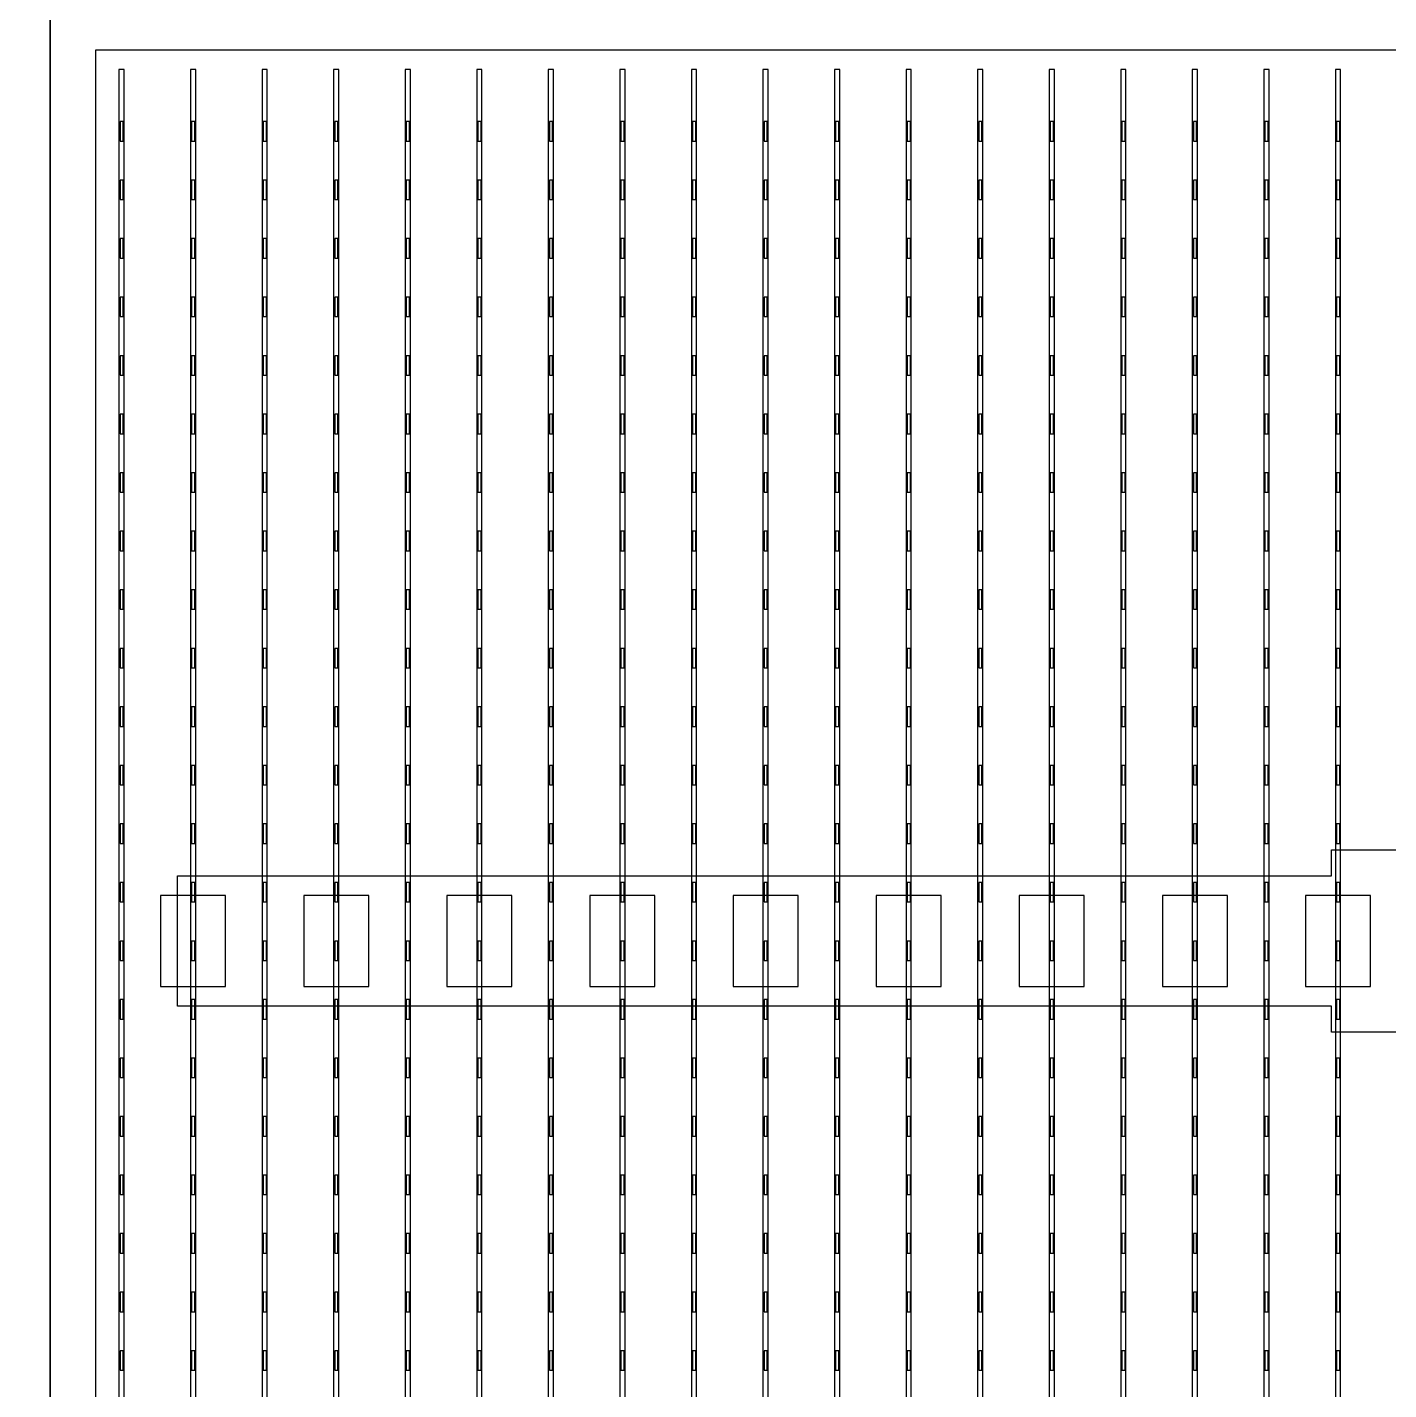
# Model space of a CAD drawing. Header units: millimetres. Extents: x -18 to 142, y -7 to 153.
# Drawn here: x 41.09 to 51.56, y 30.65 to 41.12 of the extents above; entities that cross this region are included whole.
import ezdxf

# ---------------------------------------------------------------- set-up
doc = ezdxf.new("R2010")
doc.units = ezdxf.units.MM
for name, color, linetype in [('BUSBARS', 3, 'Continuous'), ('CELLS', 5, 'Continuous'), ('CONTACT_PADS', 2, 'Continuous'), ('DICING', 4, 'Continuous'), ('FINGERS', 1, 'Continuous'), ('INSULATION', 2, 'Continuous')]:
    doc.layers.add(name, color=color, linetype=linetype)

msp = doc.modelspace()

# ---------------------------------------------------------------- linework, layer by layer
at = {"layer": 'BUSBARS'}
msp.add_lwpolyline([(61.19, 34.6), (61.19, 33.6), (52.32, 33.6), (52.32, 33.4), (51.12, 33.4), (51.12, 33.6), (42.25, 33.6), (42.25, 34.6), (51.12, 34.6), (51.12, 34.8), (52.32, 34.8), (52.32, 34.6), (61.19, 34.6)], close=True, dxfattribs=at)
at = {"layer": 'CELLS'}
for points in [[(41.27, 20.4), (41.27, 41.3), (20.37, 41.3), (20.37, 20.4), (41.27, 20.4)], [(62.17, 20.4), (62.17, 41.3), (41.27, 41.3), (41.27, 20.4), (62.17, 20.4)]]:
    msp.add_lwpolyline(points, close=True, dxfattribs=at)
at = {"layer": 'CONTACT_PADS'}
for points in [[(41.833, 40.25), (41.833, 40.4), (41.808, 40.4), (41.808, 40.25), (41.833, 40.25)], [(42.383, 40.25), (42.383, 40.4), (42.358, 40.4), (42.358, 40.25), (42.383, 40.25)], [(42.933, 40.25), (42.933, 40.4), (42.908, 40.4), (42.908, 40.25), (42.933, 40.25)], [(43.483, 40.25), (43.483, 40.4), (43.458, 40.4), (43.458, 40.25), (43.483, 40.25)], [(44.033, 40.25), (44.033, 40.4), (44.008, 40.4), (44.008, 40.25), (44.033, 40.25)], [(44.583, 40.25), (44.583, 40.4), (44.558, 40.4), (44.558, 40.25), (44.583, 40.25)], [(45.133, 40.25), (45.133, 40.4), (45.108, 40.4), (45.108, 40.25), (45.133, 40.25)], [(45.683, 40.25), (45.683, 40.4), (45.658, 40.4), (45.658, 40.25), (45.683, 40.25)], [(46.233, 40.25), (46.233, 40.4), (46.208, 40.4), (46.208, 40.25), (46.233, 40.25)], [(46.783, 40.25), (46.783, 40.4), (46.758, 40.4), (46.758, 40.25), (46.783, 40.25)], [(47.333, 40.25), (47.333, 40.4), (47.308, 40.4), (47.308, 40.25), (47.333, 40.25)], [(47.883, 40.25), (47.883, 40.4), (47.858, 40.4), (47.858, 40.25), (47.883, 40.25)], [(48.433, 40.25), (48.433, 40.4), (48.408, 40.4), (48.408, 40.25), (48.433, 40.25)], [(48.983, 40.25), (48.983, 40.4), (48.958, 40.4), (48.958, 40.25), (48.983, 40.25)], [(49.533, 40.25), (49.533, 40.4), (49.508, 40.4), (49.508, 40.25), (49.533, 40.25)], [(50.083, 40.25), (50.083, 40.4), (50.058, 40.4), (50.058, 40.25), (50.083, 40.25)], [(50.633, 40.25), (50.633, 40.4), (50.608, 40.4), (50.608, 40.25), (50.633, 40.25)], [(51.183, 40.25), (51.183, 40.4), (51.158, 40.4), (51.158, 40.25), (51.183, 40.25)], [(41.833, 39.8), (41.833, 39.95), (41.808, 39.95), (41.808, 39.8), (41.833, 39.8)], [(42.383, 39.8), (42.383, 39.95), (42.358, 39.95), (42.358, 39.8), (42.383, 39.8)], [(42.933, 39.8), (42.933, 39.95), (42.908, 39.95), (42.908, 39.8), (42.933, 39.8)], [(43.483, 39.8), (43.483, 39.95), (43.458, 39.95), (43.458, 39.8), (43.483, 39.8)], [(44.033, 39.8), (44.033, 39.95), (44.008, 39.95), (44.008, 39.8), (44.033, 39.8)], [(44.583, 39.8), (44.583, 39.95), (44.558, 39.95), (44.558, 39.8), (44.583, 39.8)], [(45.133, 39.8), (45.133, 39.95), (45.108, 39.95), (45.108, 39.8), (45.133, 39.8)], [(45.683, 39.8), (45.683, 39.95), (45.658, 39.95), (45.658, 39.8), (45.683, 39.8)], [(46.233, 39.8), (46.233, 39.95), (46.208, 39.95), (46.208, 39.8), (46.233, 39.8)], [(46.783, 39.8), (46.783, 39.95), (46.758, 39.95), (46.758, 39.8), (46.783, 39.8)], [(47.333, 39.8), (47.333, 39.95), (47.308, 39.95), (47.308, 39.8), (47.333, 39.8)], [(47.883, 39.8), (47.883, 39.95), (47.858, 39.95), (47.858, 39.8), (47.883, 39.8)], [(48.433, 39.8), (48.433, 39.95), (48.408, 39.95), (48.408, 39.8), (48.433, 39.8)], [(48.983, 39.8), (48.983, 39.95), (48.958, 39.95), (48.958, 39.8), (48.983, 39.8)], [(49.533, 39.8), (49.533, 39.95), (49.508, 39.95), (49.508, 39.8), (49.533, 39.8)], [(50.083, 39.8), (50.083, 39.95), (50.058, 39.95), (50.058, 39.8), (50.083, 39.8)], [(50.633, 39.8), (50.633, 39.95), (50.608, 39.95), (50.608, 39.8), (50.633, 39.8)], [(51.183, 39.8), (51.183, 39.95), (51.158, 39.95), (51.158, 39.8), (51.183, 39.8)], [(41.833, 39.35), (41.833, 39.5), (41.808, 39.5), (41.808, 39.35), (41.833, 39.35)], [(42.383, 39.35), (42.383, 39.5), (42.358, 39.5), (42.358, 39.35), (42.383, 39.35)], [(42.933, 39.35), (42.933, 39.5), (42.908, 39.5), (42.908, 39.35), (42.933, 39.35)], [(43.483, 39.35), (43.483, 39.5), (43.458, 39.5), (43.458, 39.35), (43.483, 39.35)], [(44.033, 39.35), (44.033, 39.5), (44.008, 39.5), (44.008, 39.35), (44.033, 39.35)], [(44.583, 39.35), (44.583, 39.5), (44.558, 39.5), (44.558, 39.35), (44.583, 39.35)], [(45.133, 39.35), (45.133, 39.5), (45.108, 39.5), (45.108, 39.35), (45.133, 39.35)], [(45.683, 39.35), (45.683, 39.5), (45.658, 39.5), (45.658, 39.35), (45.683, 39.35)], [(46.233, 39.35), (46.233, 39.5), (46.208, 39.5), (46.208, 39.35), (46.233, 39.35)], [(46.783, 39.35), (46.783, 39.5), (46.758, 39.5), (46.758, 39.35), (46.783, 39.35)], [(47.333, 39.35), (47.333, 39.5), (47.308, 39.5), (47.308, 39.35), (47.333, 39.35)], [(47.883, 39.35), (47.883, 39.5), (47.858, 39.5), (47.858, 39.35), (47.883, 39.35)], [(48.433, 39.35), (48.433, 39.5), (48.408, 39.5), (48.408, 39.35), (48.433, 39.35)], [(48.983, 39.35), (48.983, 39.5), (48.958, 39.5), (48.958, 39.35), (48.983, 39.35)], [(49.533, 39.35), (49.533, 39.5), (49.508, 39.5), (49.508, 39.35), (49.533, 39.35)], [(50.083, 39.35), (50.083, 39.5), (50.058, 39.5), (50.058, 39.35), (50.083, 39.35)], [(50.633, 39.35), (50.633, 39.5), (50.608, 39.5), (50.608, 39.35), (50.633, 39.35)], [(51.183, 39.35), (51.183, 39.5), (51.158, 39.5), (51.158, 39.35), (51.183, 39.35)], [(41.833, 38.9), (41.833, 39.05), (41.808, 39.05), (41.808, 38.9), (41.833, 38.9)], [(42.383, 38.9), (42.383, 39.05), (42.358, 39.05), (42.358, 38.9), (42.383, 38.9)], [(42.933, 38.9), (42.933, 39.05), (42.908, 39.05), (42.908, 38.9), (42.933, 38.9)], [(43.483, 38.9), (43.483, 39.05), (43.458, 39.05), (43.458, 38.9), (43.483, 38.9)], [(44.033, 38.9), (44.033, 39.05), (44.008, 39.05), (44.008, 38.9), (44.033, 38.9)], [(44.583, 38.9), (44.583, 39.05), (44.558, 39.05), (44.558, 38.9), (44.583, 38.9)], [(45.133, 38.9), (45.133, 39.05), (45.108, 39.05), (45.108, 38.9), (45.133, 38.9)], [(45.683, 38.9), (45.683, 39.05), (45.658, 39.05), (45.658, 38.9), (45.683, 38.9)], [(46.233, 38.9), (46.233, 39.05), (46.208, 39.05), (46.208, 38.9), (46.233, 38.9)], [(46.783, 38.9), (46.783, 39.05), (46.758, 39.05), (46.758, 38.9), (46.783, 38.9)], [(47.333, 38.9), (47.333, 39.05), (47.308, 39.05), (47.308, 38.9), (47.333, 38.9)], [(47.883, 38.9), (47.883, 39.05), (47.858, 39.05), (47.858, 38.9), (47.883, 38.9)], [(48.433, 38.9), (48.433, 39.05), (48.408, 39.05), (48.408, 38.9), (48.433, 38.9)], [(48.983, 38.9), (48.983, 39.05), (48.958, 39.05), (48.958, 38.9), (48.983, 38.9)], [(49.533, 38.9), (49.533, 39.05), (49.508, 39.05), (49.508, 38.9), (49.533, 38.9)], [(50.083, 38.9), (50.083, 39.05), (50.058, 39.05), (50.058, 38.9), (50.083, 38.9)], [(50.633, 38.9), (50.633, 39.05), (50.608, 39.05), (50.608, 38.9), (50.633, 38.9)], [(51.183, 38.9), (51.183, 39.05), (51.158, 39.05), (51.158, 38.9), (51.183, 38.9)], [(41.833, 38.45), (41.833, 38.6), (41.808, 38.6), (41.808, 38.45), (41.833, 38.45)], [(42.383, 38.45), (42.383, 38.6), (42.358, 38.6), (42.358, 38.45), (42.383, 38.45)], [(42.933, 38.45), (42.933, 38.6), (42.908, 38.6), (42.908, 38.45), (42.933, 38.45)], [(43.483, 38.45), (43.483, 38.6), (43.458, 38.6), (43.458, 38.45), (43.483, 38.45)], [(44.033, 38.45), (44.033, 38.6), (44.008, 38.6), (44.008, 38.45), (44.033, 38.45)], [(44.583, 38.45), (44.583, 38.6), (44.558, 38.6), (44.558, 38.45), (44.583, 38.45)], [(45.133, 38.45), (45.133, 38.6), (45.108, 38.6), (45.108, 38.45), (45.133, 38.45)], [(45.683, 38.45), (45.683, 38.6), (45.658, 38.6), (45.658, 38.45), (45.683, 38.45)], [(46.233, 38.45), (46.233, 38.6), (46.208, 38.6), (46.208, 38.45), (46.233, 38.45)], [(46.783, 38.45), (46.783, 38.6), (46.758, 38.6), (46.758, 38.45), (46.783, 38.45)], [(47.333, 38.45), (47.333, 38.6), (47.308, 38.6), (47.308, 38.45), (47.333, 38.45)], [(47.883, 38.45), (47.883, 38.6), (47.858, 38.6), (47.858, 38.45), (47.883, 38.45)], [(48.433, 38.45), (48.433, 38.6), (48.408, 38.6), (48.408, 38.45), (48.433, 38.45)], [(48.983, 38.45), (48.983, 38.6), (48.958, 38.6), (48.958, 38.45), (48.983, 38.45)], [(49.533, 38.45), (49.533, 38.6), (49.508, 38.6), (49.508, 38.45), (49.533, 38.45)], [(50.083, 38.45), (50.083, 38.6), (50.058, 38.6), (50.058, 38.45), (50.083, 38.45)], [(50.633, 38.45), (50.633, 38.6), (50.608, 38.6), (50.608, 38.45), (50.633, 38.45)], [(51.183, 38.45), (51.183, 38.6), (51.158, 38.6), (51.158, 38.45), (51.183, 38.45)], [(41.833, 38), (41.833, 38.15), (41.808, 38.15), (41.808, 38), (41.833, 38)], [(42.383, 38), (42.383, 38.15), (42.358, 38.15), (42.358, 38), (42.383, 38)], [(42.933, 38), (42.933, 38.15), (42.908, 38.15), (42.908, 38), (42.933, 38)], [(43.483, 38), (43.483, 38.15), (43.458, 38.15), (43.458, 38), (43.483, 38)], [(44.033, 38), (44.033, 38.15), (44.008, 38.15), (44.008, 38), (44.033, 38)], [(44.583, 38), (44.583, 38.15), (44.558, 38.15), (44.558, 38), (44.583, 38)], [(45.133, 38), (45.133, 38.15), (45.108, 38.15), (45.108, 38), (45.133, 38)], [(45.683, 38), (45.683, 38.15), (45.658, 38.15), (45.658, 38), (45.683, 38)], [(46.233, 38), (46.233, 38.15), (46.208, 38.15), (46.208, 38), (46.233, 38)], [(46.783, 38), (46.783, 38.15), (46.758, 38.15), (46.758, 38), (46.783, 38)], [(47.333, 38), (47.333, 38.15), (47.308, 38.15), (47.308, 38), (47.333, 38)], [(47.883, 38), (47.883, 38.15), (47.858, 38.15), (47.858, 38), (47.883, 38)], [(48.433, 38), (48.433, 38.15), (48.408, 38.15), (48.408, 38), (48.433, 38)], [(48.983, 38), (48.983, 38.15), (48.958, 38.15), (48.958, 38), (48.983, 38)], [(49.533, 38), (49.533, 38.15), (49.508, 38.15), (49.508, 38), (49.533, 38)], [(50.083, 38), (50.083, 38.15), (50.058, 38.15), (50.058, 38), (50.083, 38)], [(50.633, 38), (50.633, 38.15), (50.608, 38.15), (50.608, 38), (50.633, 38)], [(51.183, 38), (51.183, 38.15), (51.158, 38.15), (51.158, 38), (51.183, 38)], [(41.833, 37.55), (41.833, 37.7), (41.808, 37.7), (41.808, 37.55), (41.833, 37.55)], [(42.383, 37.55), (42.383, 37.7), (42.358, 37.7), (42.358, 37.55), (42.383, 37.55)], [(42.933, 37.55), (42.933, 37.7), (42.908, 37.7), (42.908, 37.55), (42.933, 37.55)], [(43.483, 37.55), (43.483, 37.7), (43.458, 37.7), (43.458, 37.55), (43.483, 37.55)], [(44.033, 37.55), (44.033, 37.7), (44.008, 37.7), (44.008, 37.55), (44.033, 37.55)], [(44.583, 37.55), (44.583, 37.7), (44.558, 37.7), (44.558, 37.55), (44.583, 37.55)], [(45.133, 37.55), (45.133, 37.7), (45.108, 37.7), (45.108, 37.55), (45.133, 37.55)], [(45.683, 37.55), (45.683, 37.7), (45.658, 37.7), (45.658, 37.55), (45.683, 37.55)], [(46.233, 37.55), (46.233, 37.7), (46.208, 37.7), (46.208, 37.55), (46.233, 37.55)], [(46.783, 37.55), (46.783, 37.7), (46.758, 37.7), (46.758, 37.55), (46.783, 37.55)], [(47.333, 37.55), (47.333, 37.7), (47.308, 37.7), (47.308, 37.55), (47.333, 37.55)], [(47.883, 37.55), (47.883, 37.7), (47.858, 37.7), (47.858, 37.55), (47.883, 37.55)], [(48.433, 37.55), (48.433, 37.7), (48.408, 37.7), (48.408, 37.55), (48.433, 37.55)], [(48.983, 37.55), (48.983, 37.7), (48.958, 37.7), (48.958, 37.55), (48.983, 37.55)], [(49.533, 37.55), (49.533, 37.7), (49.508, 37.7), (49.508, 37.55), (49.533, 37.55)], [(50.083, 37.55), (50.083, 37.7), (50.058, 37.7), (50.058, 37.55), (50.083, 37.55)], [(50.633, 37.55), (50.633, 37.7), (50.608, 37.7), (50.608, 37.55), (50.633, 37.55)], [(51.183, 37.55), (51.183, 37.7), (51.158, 37.7), (51.158, 37.55), (51.183, 37.55)], [(41.833, 37.1), (41.833, 37.25), (41.808, 37.25), (41.808, 37.1), (41.833, 37.1)], [(42.383, 37.1), (42.383, 37.25), (42.358, 37.25), (42.358, 37.1), (42.383, 37.1)], [(42.933, 37.1), (42.933, 37.25), (42.908, 37.25), (42.908, 37.1), (42.933, 37.1)], [(43.483, 37.1), (43.483, 37.25), (43.458, 37.25), (43.458, 37.1), (43.483, 37.1)], [(44.033, 37.1), (44.033, 37.25), (44.008, 37.25), (44.008, 37.1), (44.033, 37.1)], [(44.583, 37.1), (44.583, 37.25), (44.558, 37.25), (44.558, 37.1), (44.583, 37.1)], [(45.133, 37.1), (45.133, 37.25), (45.108, 37.25), (45.108, 37.1), (45.133, 37.1)], [(45.683, 37.1), (45.683, 37.25), (45.658, 37.25), (45.658, 37.1), (45.683, 37.1)], [(46.233, 37.1), (46.233, 37.25), (46.208, 37.25), (46.208, 37.1), (46.233, 37.1)], [(46.783, 37.1), (46.783, 37.25), (46.758, 37.25), (46.758, 37.1), (46.783, 37.1)], [(47.333, 37.1), (47.333, 37.25), (47.308, 37.25), (47.308, 37.1), (47.333, 37.1)], [(47.883, 37.1), (47.883, 37.25), (47.858, 37.25), (47.858, 37.1), (47.883, 37.1)], [(48.433, 37.1), (48.433, 37.25), (48.408, 37.25), (48.408, 37.1), (48.433, 37.1)], [(48.983, 37.1), (48.983, 37.25), (48.958, 37.25), (48.958, 37.1), (48.983, 37.1)], [(49.533, 37.1), (49.533, 37.25), (49.508, 37.25), (49.508, 37.1), (49.533, 37.1)], [(50.083, 37.1), (50.083, 37.25), (50.058, 37.25), (50.058, 37.1), (50.083, 37.1)], [(50.633, 37.1), (50.633, 37.25), (50.608, 37.25), (50.608, 37.1), (50.633, 37.1)], [(51.183, 37.1), (51.183, 37.25), (51.158, 37.25), (51.158, 37.1), (51.183, 37.1)], [(41.833, 36.65), (41.833, 36.8), (41.808, 36.8), (41.808, 36.65), (41.833, 36.65)], [(42.383, 36.65), (42.383, 36.8), (42.358, 36.8), (42.358, 36.65), (42.383, 36.65)], [(42.933, 36.65), (42.933, 36.8), (42.908, 36.8), (42.908, 36.65), (42.933, 36.65)], [(43.483, 36.65), (43.483, 36.8), (43.458, 36.8), (43.458, 36.65), (43.483, 36.65)], [(44.033, 36.65), (44.033, 36.8), (44.008, 36.8), (44.008, 36.65), (44.033, 36.65)], [(44.583, 36.65), (44.583, 36.8), (44.558, 36.8), (44.558, 36.65), (44.583, 36.65)], [(45.133, 36.65), (45.133, 36.8), (45.108, 36.8), (45.108, 36.65), (45.133, 36.65)], [(45.683, 36.65), (45.683, 36.8), (45.658, 36.8), (45.658, 36.65), (45.683, 36.65)], [(46.233, 36.65), (46.233, 36.8), (46.208, 36.8), (46.208, 36.65), (46.233, 36.65)], [(46.783, 36.65), (46.783, 36.8), (46.758, 36.8), (46.758, 36.65), (46.783, 36.65)], [(47.333, 36.65), (47.333, 36.8), (47.308, 36.8), (47.308, 36.65), (47.333, 36.65)], [(47.883, 36.65), (47.883, 36.8), (47.858, 36.8), (47.858, 36.65), (47.883, 36.65)], [(48.433, 36.65), (48.433, 36.8), (48.408, 36.8), (48.408, 36.65), (48.433, 36.65)], [(48.983, 36.65), (48.983, 36.8), (48.958, 36.8), (48.958, 36.65), (48.983, 36.65)], [(49.533, 36.65), (49.533, 36.8), (49.508, 36.8), (49.508, 36.65), (49.533, 36.65)], [(50.083, 36.65), (50.083, 36.8), (50.058, 36.8), (50.058, 36.65), (50.083, 36.65)], [(50.633, 36.65), (50.633, 36.8), (50.608, 36.8), (50.608, 36.65), (50.633, 36.65)], [(51.183, 36.65), (51.183, 36.8), (51.158, 36.8), (51.158, 36.65), (51.183, 36.65)], [(41.833, 36.2), (41.833, 36.35), (41.808, 36.35), (41.808, 36.2), (41.833, 36.2)], [(42.383, 36.2), (42.383, 36.35), (42.358, 36.35), (42.358, 36.2), (42.383, 36.2)], [(42.933, 36.2), (42.933, 36.35), (42.908, 36.35), (42.908, 36.2), (42.933, 36.2)], [(43.483, 36.2), (43.483, 36.35), (43.458, 36.35), (43.458, 36.2), (43.483, 36.2)], [(44.033, 36.2), (44.033, 36.35), (44.008, 36.35), (44.008, 36.2), (44.033, 36.2)], [(44.583, 36.2), (44.583, 36.35), (44.558, 36.35), (44.558, 36.2), (44.583, 36.2)], [(45.133, 36.2), (45.133, 36.35), (45.108, 36.35), (45.108, 36.2), (45.133, 36.2)], [(45.683, 36.2), (45.683, 36.35), (45.658, 36.35), (45.658, 36.2), (45.683, 36.2)], [(46.233, 36.2), (46.233, 36.35), (46.208, 36.35), (46.208, 36.2), (46.233, 36.2)], [(46.783, 36.2), (46.783, 36.35), (46.758, 36.35), (46.758, 36.2), (46.783, 36.2)], [(47.333, 36.2), (47.333, 36.35), (47.308, 36.35), (47.308, 36.2), (47.333, 36.2)], [(47.883, 36.2), (47.883, 36.35), (47.858, 36.35), (47.858, 36.2), (47.883, 36.2)], [(48.433, 36.2), (48.433, 36.35), (48.408, 36.35), (48.408, 36.2), (48.433, 36.2)], [(48.983, 36.2), (48.983, 36.35), (48.958, 36.35), (48.958, 36.2), (48.983, 36.2)], [(49.533, 36.2), (49.533, 36.35), (49.508, 36.35), (49.508, 36.2), (49.533, 36.2)], [(50.083, 36.2), (50.083, 36.35), (50.058, 36.35), (50.058, 36.2), (50.083, 36.2)], [(50.633, 36.2), (50.633, 36.35), (50.608, 36.35), (50.608, 36.2), (50.633, 36.2)], [(51.183, 36.2), (51.183, 36.35), (51.158, 36.35), (51.158, 36.2), (51.183, 36.2)], [(41.833, 35.75), (41.833, 35.9), (41.808, 35.9), (41.808, 35.75), (41.833, 35.75)], [(42.383, 35.75), (42.383, 35.9), (42.358, 35.9), (42.358, 35.75), (42.383, 35.75)], [(42.933, 35.75), (42.933, 35.9), (42.908, 35.9), (42.908, 35.75), (42.933, 35.75)], [(43.483, 35.75), (43.483, 35.9), (43.458, 35.9), (43.458, 35.75), (43.483, 35.75)], [(44.033, 35.75), (44.033, 35.9), (44.008, 35.9), (44.008, 35.75), (44.033, 35.75)], [(44.583, 35.75), (44.583, 35.9), (44.558, 35.9), (44.558, 35.75), (44.583, 35.75)], [(45.133, 35.75), (45.133, 35.9), (45.108, 35.9), (45.108, 35.75), (45.133, 35.75)], [(45.683, 35.75), (45.683, 35.9), (45.658, 35.9), (45.658, 35.75), (45.683, 35.75)], [(46.233, 35.75), (46.233, 35.9), (46.208, 35.9), (46.208, 35.75), (46.233, 35.75)], [(46.783, 35.75), (46.783, 35.9), (46.758, 35.9), (46.758, 35.75), (46.783, 35.75)], [(47.333, 35.75), (47.333, 35.9), (47.308, 35.9), (47.308, 35.75), (47.333, 35.75)], [(47.883, 35.75), (47.883, 35.9), (47.858, 35.9), (47.858, 35.75), (47.883, 35.75)], [(48.433, 35.75), (48.433, 35.9), (48.408, 35.9), (48.408, 35.75), (48.433, 35.75)], [(48.983, 35.75), (48.983, 35.9), (48.958, 35.9), (48.958, 35.75), (48.983, 35.75)], [(49.533, 35.75), (49.533, 35.9), (49.508, 35.9), (49.508, 35.75), (49.533, 35.75)], [(50.083, 35.75), (50.083, 35.9), (50.058, 35.9), (50.058, 35.75), (50.083, 35.75)], [(50.633, 35.75), (50.633, 35.9), (50.608, 35.9), (50.608, 35.75), (50.633, 35.75)], [(51.183, 35.75), (51.183, 35.9), (51.158, 35.9), (51.158, 35.75), (51.183, 35.75)], [(41.833, 35.3), (41.833, 35.45), (41.808, 35.45), (41.808, 35.3), (41.833, 35.3)], [(42.383, 35.3), (42.383, 35.45), (42.358, 35.45), (42.358, 35.3), (42.383, 35.3)], [(42.933, 35.3), (42.933, 35.45), (42.908, 35.45), (42.908, 35.3), (42.933, 35.3)], [(43.483, 35.3), (43.483, 35.45), (43.458, 35.45), (43.458, 35.3), (43.483, 35.3)], [(44.033, 35.3), (44.033, 35.45), (44.008, 35.45), (44.008, 35.3), (44.033, 35.3)], [(44.583, 35.3), (44.583, 35.45), (44.558, 35.45), (44.558, 35.3), (44.583, 35.3)], [(45.133, 35.3), (45.133, 35.45), (45.108, 35.45), (45.108, 35.3), (45.133, 35.3)], [(45.683, 35.3), (45.683, 35.45), (45.658, 35.45), (45.658, 35.3), (45.683, 35.3)], [(46.233, 35.3), (46.233, 35.45), (46.208, 35.45), (46.208, 35.3), (46.233, 35.3)], [(46.783, 35.3), (46.783, 35.45), (46.758, 35.45), (46.758, 35.3), (46.783, 35.3)], [(47.333, 35.3), (47.333, 35.45), (47.308, 35.45), (47.308, 35.3), (47.333, 35.3)], [(47.883, 35.3), (47.883, 35.45), (47.858, 35.45), (47.858, 35.3), (47.883, 35.3)], [(48.433, 35.3), (48.433, 35.45), (48.408, 35.45), (48.408, 35.3), (48.433, 35.3)], [(48.983, 35.3), (48.983, 35.45), (48.958, 35.45), (48.958, 35.3), (48.983, 35.3)], [(49.533, 35.3), (49.533, 35.45), (49.508, 35.45), (49.508, 35.3), (49.533, 35.3)], [(50.083, 35.3), (50.083, 35.45), (50.058, 35.45), (50.058, 35.3), (50.083, 35.3)], [(50.633, 35.3), (50.633, 35.45), (50.608, 35.45), (50.608, 35.3), (50.633, 35.3)], [(51.183, 35.3), (51.183, 35.45), (51.158, 35.45), (51.158, 35.3), (51.183, 35.3)], [(41.833, 34.85), (41.833, 35), (41.808, 35), (41.808, 34.85), (41.833, 34.85)], [(42.383, 34.85), (42.383, 35), (42.358, 35), (42.358, 34.85), (42.383, 34.85)], [(42.933, 34.85), (42.933, 35), (42.908, 35), (42.908, 34.85), (42.933, 34.85)], [(43.483, 34.85), (43.483, 35), (43.458, 35), (43.458, 34.85), (43.483, 34.85)], [(44.033, 34.85), (44.033, 35), (44.008, 35), (44.008, 34.85), (44.033, 34.85)], [(44.583, 34.85), (44.583, 35), (44.558, 35), (44.558, 34.85), (44.583, 34.85)], [(45.133, 34.85), (45.133, 35), (45.108, 35), (45.108, 34.85), (45.133, 34.85)], [(45.683, 34.85), (45.683, 35), (45.658, 35), (45.658, 34.85), (45.683, 34.85)], [(46.233, 34.85), (46.233, 35), (46.208, 35), (46.208, 34.85), (46.233, 34.85)], [(46.783, 34.85), (46.783, 35), (46.758, 35), (46.758, 34.85), (46.783, 34.85)], [(47.333, 34.85), (47.333, 35), (47.308, 35), (47.308, 34.85), (47.333, 34.85)], [(47.883, 34.85), (47.883, 35), (47.858, 35), (47.858, 34.85), (47.883, 34.85)], [(48.433, 34.85), (48.433, 35), (48.408, 35), (48.408, 34.85), (48.433, 34.85)], [(48.983, 34.85), (48.983, 35), (48.958, 35), (48.958, 34.85), (48.983, 34.85)], [(49.533, 34.85), (49.533, 35), (49.508, 35), (49.508, 34.85), (49.533, 34.85)], [(50.083, 34.85), (50.083, 35), (50.058, 35), (50.058, 34.85), (50.083, 34.85)], [(50.633, 34.85), (50.633, 35), (50.608, 35), (50.608, 34.85), (50.633, 34.85)], [(51.183, 34.85), (51.183, 35), (51.158, 35), (51.158, 34.85), (51.183, 34.85)], [(41.833, 34.4), (41.833, 34.55), (41.808, 34.55), (41.808, 34.4), (41.833, 34.4)], [(42.383, 34.4), (42.383, 34.55), (42.358, 34.55), (42.358, 34.4), (42.383, 34.4)], [(42.933, 34.4), (42.933, 34.55), (42.908, 34.55), (42.908, 34.4), (42.933, 34.4)], [(43.483, 34.4), (43.483, 34.55), (43.458, 34.55), (43.458, 34.4), (43.483, 34.4)], [(44.033, 34.4), (44.033, 34.55), (44.008, 34.55), (44.008, 34.4), (44.033, 34.4)], [(44.583, 34.4), (44.583, 34.55), (44.558, 34.55), (44.558, 34.4), (44.583, 34.4)], [(45.133, 34.4), (45.133, 34.55), (45.108, 34.55), (45.108, 34.4), (45.133, 34.4)], [(45.683, 34.4), (45.683, 34.55), (45.658, 34.55), (45.658, 34.4), (45.683, 34.4)], [(46.233, 34.4), (46.233, 34.55), (46.208, 34.55), (46.208, 34.4), (46.233, 34.4)], [(46.783, 34.4), (46.783, 34.55), (46.758, 34.55), (46.758, 34.4), (46.783, 34.4)], [(47.333, 34.4), (47.333, 34.55), (47.308, 34.55), (47.308, 34.4), (47.333, 34.4)], [(47.883, 34.4), (47.883, 34.55), (47.858, 34.55), (47.858, 34.4), (47.883, 34.4)], [(48.433, 34.4), (48.433, 34.55), (48.408, 34.55), (48.408, 34.4), (48.433, 34.4)], [(48.983, 34.4), (48.983, 34.55), (48.958, 34.55), (48.958, 34.4), (48.983, 34.4)], [(49.533, 34.4), (49.533, 34.55), (49.508, 34.55), (49.508, 34.4), (49.533, 34.4)], [(50.083, 34.4), (50.083, 34.55), (50.058, 34.55), (50.058, 34.4), (50.083, 34.4)], [(50.633, 34.4), (50.633, 34.55), (50.608, 34.55), (50.608, 34.4), (50.633, 34.4)], [(51.183, 34.4), (51.183, 34.55), (51.158, 34.55), (51.158, 34.4), (51.183, 34.4)], [(41.833, 33.95), (41.833, 34.1), (41.808, 34.1), (41.808, 33.95), (41.833, 33.95)], [(42.383, 33.95), (42.383, 34.1), (42.358, 34.1), (42.358, 33.95), (42.383, 33.95)], [(42.933, 33.95), (42.933, 34.1), (42.908, 34.1), (42.908, 33.95), (42.933, 33.95)], [(43.483, 33.95), (43.483, 34.1), (43.458, 34.1), (43.458, 33.95), (43.483, 33.95)], [(44.033, 33.95), (44.033, 34.1), (44.008, 34.1), (44.008, 33.95), (44.033, 33.95)], [(44.583, 33.95), (44.583, 34.1), (44.558, 34.1), (44.558, 33.95), (44.583, 33.95)], [(45.133, 33.95), (45.133, 34.1), (45.108, 34.1), (45.108, 33.95), (45.133, 33.95)], [(45.683, 33.95), (45.683, 34.1), (45.658, 34.1), (45.658, 33.95), (45.683, 33.95)], [(46.233, 33.95), (46.233, 34.1), (46.208, 34.1), (46.208, 33.95), (46.233, 33.95)], [(46.783, 33.95), (46.783, 34.1), (46.758, 34.1), (46.758, 33.95), (46.783, 33.95)], [(47.333, 33.95), (47.333, 34.1), (47.308, 34.1), (47.308, 33.95), (47.333, 33.95)], [(47.883, 33.95), (47.883, 34.1), (47.858, 34.1), (47.858, 33.95), (47.883, 33.95)], [(48.433, 33.95), (48.433, 34.1), (48.408, 34.1), (48.408, 33.95), (48.433, 33.95)], [(48.983, 33.95), (48.983, 34.1), (48.958, 34.1), (48.958, 33.95), (48.983, 33.95)], [(49.533, 33.95), (49.533, 34.1), (49.508, 34.1), (49.508, 33.95), (49.533, 33.95)], [(50.083, 33.95), (50.083, 34.1), (50.058, 34.1), (50.058, 33.95), (50.083, 33.95)], [(50.633, 33.95), (50.633, 34.1), (50.608, 34.1), (50.608, 33.95), (50.633, 33.95)], [(51.183, 33.95), (51.183, 34.1), (51.158, 34.1), (51.158, 33.95), (51.183, 33.95)], [(41.833, 33.5), (41.833, 33.65), (41.808, 33.65), (41.808, 33.5), (41.833, 33.5)], [(42.383, 33.5), (42.383, 33.65), (42.358, 33.65), (42.358, 33.5), (42.383, 33.5)], [(42.933, 33.5), (42.933, 33.65), (42.908, 33.65), (42.908, 33.5), (42.933, 33.5)], [(43.483, 33.5), (43.483, 33.65), (43.458, 33.65), (43.458, 33.5), (43.483, 33.5)], [(44.033, 33.5), (44.033, 33.65), (44.008, 33.65), (44.008, 33.5), (44.033, 33.5)], [(44.583, 33.5), (44.583, 33.65), (44.558, 33.65), (44.558, 33.5), (44.583, 33.5)], [(45.133, 33.5), (45.133, 33.65), (45.108, 33.65), (45.108, 33.5), (45.133, 33.5)], [(45.683, 33.5), (45.683, 33.65), (45.658, 33.65), (45.658, 33.5), (45.683, 33.5)], [(46.233, 33.5), (46.233, 33.65), (46.208, 33.65), (46.208, 33.5), (46.233, 33.5)], [(46.783, 33.5), (46.783, 33.65), (46.758, 33.65), (46.758, 33.5), (46.783, 33.5)], [(47.333, 33.5), (47.333, 33.65), (47.308, 33.65), (47.308, 33.5), (47.333, 33.5)], [(47.883, 33.5), (47.883, 33.65), (47.858, 33.65), (47.858, 33.5), (47.883, 33.5)], [(48.433, 33.5), (48.433, 33.65), (48.408, 33.65), (48.408, 33.5), (48.433, 33.5)], [(48.983, 33.5), (48.983, 33.65), (48.958, 33.65), (48.958, 33.5), (48.983, 33.5)], [(49.533, 33.5), (49.533, 33.65), (49.508, 33.65), (49.508, 33.5), (49.533, 33.5)], [(50.083, 33.5), (50.083, 33.65), (50.058, 33.65), (50.058, 33.5), (50.083, 33.5)], [(50.633, 33.5), (50.633, 33.65), (50.608, 33.65), (50.608, 33.5), (50.633, 33.5)], [(51.183, 33.5), (51.183, 33.65), (51.158, 33.65), (51.158, 33.5), (51.183, 33.5)], [(41.833, 33.05), (41.833, 33.2), (41.808, 33.2), (41.808, 33.05), (41.833, 33.05)], [(42.383, 33.05), (42.383, 33.2), (42.358, 33.2), (42.358, 33.05), (42.383, 33.05)], [(42.933, 33.05), (42.933, 33.2), (42.908, 33.2), (42.908, 33.05), (42.933, 33.05)], [(43.483, 33.05), (43.483, 33.2), (43.458, 33.2), (43.458, 33.05), (43.483, 33.05)], [(44.033, 33.05), (44.033, 33.2), (44.008, 33.2), (44.008, 33.05), (44.033, 33.05)], [(44.583, 33.05), (44.583, 33.2), (44.558, 33.2), (44.558, 33.05), (44.583, 33.05)], [(45.133, 33.05), (45.133, 33.2), (45.108, 33.2), (45.108, 33.05), (45.133, 33.05)], [(45.683, 33.05), (45.683, 33.2), (45.658, 33.2), (45.658, 33.05), (45.683, 33.05)], [(46.233, 33.05), (46.233, 33.2), (46.208, 33.2), (46.208, 33.05), (46.233, 33.05)], [(46.783, 33.05), (46.783, 33.2), (46.758, 33.2), (46.758, 33.05), (46.783, 33.05)], [(47.333, 33.05), (47.333, 33.2), (47.308, 33.2), (47.308, 33.05), (47.333, 33.05)], [(47.883, 33.05), (47.883, 33.2), (47.858, 33.2), (47.858, 33.05), (47.883, 33.05)], [(48.433, 33.05), (48.433, 33.2), (48.408, 33.2), (48.408, 33.05), (48.433, 33.05)], [(48.983, 33.05), (48.983, 33.2), (48.958, 33.2), (48.958, 33.05), (48.983, 33.05)], [(49.533, 33.05), (49.533, 33.2), (49.508, 33.2), (49.508, 33.05), (49.533, 33.05)], [(50.083, 33.05), (50.083, 33.2), (50.058, 33.2), (50.058, 33.05), (50.083, 33.05)], [(50.633, 33.05), (50.633, 33.2), (50.608, 33.2), (50.608, 33.05), (50.633, 33.05)], [(51.183, 33.05), (51.183, 33.2), (51.158, 33.2), (51.158, 33.05), (51.183, 33.05)], [(41.833, 32.6), (41.833, 32.75), (41.808, 32.75), (41.808, 32.6), (41.833, 32.6)], [(42.383, 32.6), (42.383, 32.75), (42.358, 32.75), (42.358, 32.6), (42.383, 32.6)], [(42.933, 32.6), (42.933, 32.75), (42.908, 32.75), (42.908, 32.6), (42.933, 32.6)], [(43.483, 32.6), (43.483, 32.75), (43.458, 32.75), (43.458, 32.6), (43.483, 32.6)], [(44.033, 32.6), (44.033, 32.75), (44.008, 32.75), (44.008, 32.6), (44.033, 32.6)], [(44.583, 32.6), (44.583, 32.75), (44.558, 32.75), (44.558, 32.6), (44.583, 32.6)], [(45.133, 32.6), (45.133, 32.75), (45.108, 32.75), (45.108, 32.6), (45.133, 32.6)], [(45.683, 32.6), (45.683, 32.75), (45.658, 32.75), (45.658, 32.6), (45.683, 32.6)], [(46.233, 32.6), (46.233, 32.75), (46.208, 32.75), (46.208, 32.6), (46.233, 32.6)], [(46.783, 32.6), (46.783, 32.75), (46.758, 32.75), (46.758, 32.6), (46.783, 32.6)], [(47.333, 32.6), (47.333, 32.75), (47.308, 32.75), (47.308, 32.6), (47.333, 32.6)], [(47.883, 32.6), (47.883, 32.75), (47.858, 32.75), (47.858, 32.6), (47.883, 32.6)], [(48.433, 32.6), (48.433, 32.75), (48.408, 32.75), (48.408, 32.6), (48.433, 32.6)], [(48.983, 32.6), (48.983, 32.75), (48.958, 32.75), (48.958, 32.6), (48.983, 32.6)], [(49.533, 32.6), (49.533, 32.75), (49.508, 32.75), (49.508, 32.6), (49.533, 32.6)], [(50.083, 32.6), (50.083, 32.75), (50.058, 32.75), (50.058, 32.6), (50.083, 32.6)], [(50.633, 32.6), (50.633, 32.75), (50.608, 32.75), (50.608, 32.6), (50.633, 32.6)], [(51.183, 32.6), (51.183, 32.75), (51.158, 32.75), (51.158, 32.6), (51.183, 32.6)], [(41.833, 32.15), (41.833, 32.3), (41.808, 32.3), (41.808, 32.15), (41.833, 32.15)], [(42.383, 32.15), (42.383, 32.3), (42.358, 32.3), (42.358, 32.15), (42.383, 32.15)], [(42.933, 32.15), (42.933, 32.3), (42.908, 32.3), (42.908, 32.15), (42.933, 32.15)], [(43.483, 32.15), (43.483, 32.3), (43.458, 32.3), (43.458, 32.15), (43.483, 32.15)], [(44.033, 32.15), (44.033, 32.3), (44.008, 32.3), (44.008, 32.15), (44.033, 32.15)], [(44.583, 32.15), (44.583, 32.3), (44.558, 32.3), (44.558, 32.15), (44.583, 32.15)], [(45.133, 32.15), (45.133, 32.3), (45.108, 32.3), (45.108, 32.15), (45.133, 32.15)], [(45.683, 32.15), (45.683, 32.3), (45.658, 32.3), (45.658, 32.15), (45.683, 32.15)], [(46.233, 32.15), (46.233, 32.3), (46.208, 32.3), (46.208, 32.15), (46.233, 32.15)], [(46.783, 32.15), (46.783, 32.3), (46.758, 32.3), (46.758, 32.15), (46.783, 32.15)], [(47.333, 32.15), (47.333, 32.3), (47.308, 32.3), (47.308, 32.15), (47.333, 32.15)], [(47.883, 32.15), (47.883, 32.3), (47.858, 32.3), (47.858, 32.15), (47.883, 32.15)], [(48.433, 32.15), (48.433, 32.3), (48.408, 32.3), (48.408, 32.15), (48.433, 32.15)], [(48.983, 32.15), (48.983, 32.3), (48.958, 32.3), (48.958, 32.15), (48.983, 32.15)], [(49.533, 32.15), (49.533, 32.3), (49.508, 32.3), (49.508, 32.15), (49.533, 32.15)], [(50.083, 32.15), (50.083, 32.3), (50.058, 32.3), (50.058, 32.15), (50.083, 32.15)], [(50.633, 32.15), (50.633, 32.3), (50.608, 32.3), (50.608, 32.15), (50.633, 32.15)], [(51.183, 32.15), (51.183, 32.3), (51.158, 32.3), (51.158, 32.15), (51.183, 32.15)], [(41.833, 31.7), (41.833, 31.85), (41.808, 31.85), (41.808, 31.7), (41.833, 31.7)], [(42.383, 31.7), (42.383, 31.85), (42.358, 31.85), (42.358, 31.7), (42.383, 31.7)], [(42.933, 31.7), (42.933, 31.85), (42.908, 31.85), (42.908, 31.7), (42.933, 31.7)], [(43.483, 31.7), (43.483, 31.85), (43.458, 31.85), (43.458, 31.7), (43.483, 31.7)], [(44.033, 31.7), (44.033, 31.85), (44.008, 31.85), (44.008, 31.7), (44.033, 31.7)], [(44.583, 31.7), (44.583, 31.85), (44.558, 31.85), (44.558, 31.7), (44.583, 31.7)], [(45.133, 31.7), (45.133, 31.85), (45.108, 31.85), (45.108, 31.7), (45.133, 31.7)], [(45.683, 31.7), (45.683, 31.85), (45.658, 31.85), (45.658, 31.7), (45.683, 31.7)], [(46.233, 31.7), (46.233, 31.85), (46.208, 31.85), (46.208, 31.7), (46.233, 31.7)], [(46.783, 31.7), (46.783, 31.85), (46.758, 31.85), (46.758, 31.7), (46.783, 31.7)], [(47.333, 31.7), (47.333, 31.85), (47.308, 31.85), (47.308, 31.7), (47.333, 31.7)], [(47.883, 31.7), (47.883, 31.85), (47.858, 31.85), (47.858, 31.7), (47.883, 31.7)], [(48.433, 31.7), (48.433, 31.85), (48.408, 31.85), (48.408, 31.7), (48.433, 31.7)], [(48.983, 31.7), (48.983, 31.85), (48.958, 31.85), (48.958, 31.7), (48.983, 31.7)], [(49.533, 31.7), (49.533, 31.85), (49.508, 31.85), (49.508, 31.7), (49.533, 31.7)], [(50.083, 31.7), (50.083, 31.85), (50.058, 31.85), (50.058, 31.7), (50.083, 31.7)], [(50.633, 31.7), (50.633, 31.85), (50.608, 31.85), (50.608, 31.7), (50.633, 31.7)], [(51.183, 31.7), (51.183, 31.85), (51.158, 31.85), (51.158, 31.7), (51.183, 31.7)], [(41.833, 31.25), (41.833, 31.4), (41.808, 31.4), (41.808, 31.25), (41.833, 31.25)], [(42.383, 31.25), (42.383, 31.4), (42.358, 31.4), (42.358, 31.25), (42.383, 31.25)], [(42.933, 31.25), (42.933, 31.4), (42.908, 31.4), (42.908, 31.25), (42.933, 31.25)], [(43.483, 31.25), (43.483, 31.4), (43.458, 31.4), (43.458, 31.25), (43.483, 31.25)], [(44.033, 31.25), (44.033, 31.4), (44.008, 31.4), (44.008, 31.25), (44.033, 31.25)], [(44.583, 31.25), (44.583, 31.4), (44.558, 31.4), (44.558, 31.25), (44.583, 31.25)], [(45.133, 31.25), (45.133, 31.4), (45.108, 31.4), (45.108, 31.25), (45.133, 31.25)], [(45.683, 31.25), (45.683, 31.4), (45.658, 31.4), (45.658, 31.25), (45.683, 31.25)], [(46.233, 31.25), (46.233, 31.4), (46.208, 31.4), (46.208, 31.25), (46.233, 31.25)], [(46.783, 31.25), (46.783, 31.4), (46.758, 31.4), (46.758, 31.25), (46.783, 31.25)], [(47.333, 31.25), (47.333, 31.4), (47.308, 31.4), (47.308, 31.25), (47.333, 31.25)], [(47.883, 31.25), (47.883, 31.4), (47.858, 31.4), (47.858, 31.25), (47.883, 31.25)], [(48.433, 31.25), (48.433, 31.4), (48.408, 31.4), (48.408, 31.25), (48.433, 31.25)], [(48.983, 31.25), (48.983, 31.4), (48.958, 31.4), (48.958, 31.25), (48.983, 31.25)], [(49.533, 31.25), (49.533, 31.4), (49.508, 31.4), (49.508, 31.25), (49.533, 31.25)], [(50.083, 31.25), (50.083, 31.4), (50.058, 31.4), (50.058, 31.25), (50.083, 31.25)], [(50.633, 31.25), (50.633, 31.4), (50.608, 31.4), (50.608, 31.25), (50.633, 31.25)], [(51.183, 31.25), (51.183, 31.4), (51.158, 31.4), (51.158, 31.25), (51.183, 31.25)], [(41.833, 30.8), (41.833, 30.95), (41.808, 30.95), (41.808, 30.8), (41.833, 30.8)], [(42.383, 30.8), (42.383, 30.95), (42.358, 30.95), (42.358, 30.8), (42.383, 30.8)], [(42.933, 30.8), (42.933, 30.95), (42.908, 30.95), (42.908, 30.8), (42.933, 30.8)], [(43.483, 30.8), (43.483, 30.95), (43.458, 30.95), (43.458, 30.8), (43.483, 30.8)], [(44.033, 30.8), (44.033, 30.95), (44.008, 30.95), (44.008, 30.8), (44.033, 30.8)], [(44.583, 30.8), (44.583, 30.95), (44.558, 30.95), (44.558, 30.8), (44.583, 30.8)], [(45.133, 30.8), (45.133, 30.95), (45.108, 30.95), (45.108, 30.8), (45.133, 30.8)], [(45.683, 30.8), (45.683, 30.95), (45.658, 30.95), (45.658, 30.8), (45.683, 30.8)], [(46.233, 30.8), (46.233, 30.95), (46.208, 30.95), (46.208, 30.8), (46.233, 30.8)], [(46.783, 30.8), (46.783, 30.95), (46.758, 30.95), (46.758, 30.8), (46.783, 30.8)], [(47.333, 30.8), (47.333, 30.95), (47.308, 30.95), (47.308, 30.8), (47.333, 30.8)], [(47.883, 30.8), (47.883, 30.95), (47.858, 30.95), (47.858, 30.8), (47.883, 30.8)], [(48.433, 30.8), (48.433, 30.95), (48.408, 30.95), (48.408, 30.8), (48.433, 30.8)], [(48.983, 30.8), (48.983, 30.95), (48.958, 30.95), (48.958, 30.8), (48.983, 30.8)], [(49.533, 30.8), (49.533, 30.95), (49.508, 30.95), (49.508, 30.8), (49.533, 30.8)], [(50.083, 30.8), (50.083, 30.95), (50.058, 30.95), (50.058, 30.8), (50.083, 30.8)], [(50.633, 30.8), (50.633, 30.95), (50.608, 30.95), (50.608, 30.8), (50.633, 30.8)], [(51.183, 30.8), (51.183, 30.95), (51.158, 30.95), (51.158, 30.8), (51.183, 30.8)]]:
    msp.add_lwpolyline(points, close=True, dxfattribs=at)
at = {"layer": 'DICING'}
for q in [(41.27, 152.65), (41.27, 152.65), (41.27, 152.65), (41.27, 152.65), (41.27, 152.65), (41.27, 152.65), (41.27, 131.75), (41.27, 131.75), (41.27, 131.75), (41.27, 131.75), (41.27, 131.75), (41.27, 131.75), (41.27, 110.85), (41.27, 110.85), (41.27, 110.85), (41.27, 110.85), (41.27, 110.85), (41.27, 110.85), (41.27, 89.95), (41.27, 89.95), (41.27, 89.95), (41.27, 89.95), (41.27, 89.95), (41.27, 89.95), (41.27, 69.05), (41.27, 69.05), (41.27, 69.05), (41.27, 69.05), (41.27, 69.05), (41.27, 69.05), (41.27, 48.15), (41.27, 48.15), (41.27, 48.15), (41.27, 48.15), (41.27, 48.15), (41.27, 48.15)]:
    msp.add_line((41.27, -7.35), q, dxfattribs=at)
at = {"layer": 'FINGERS'}
for points in [[(41.84, 20.9), (41.84, 40.8), (41.8, 40.8), (41.8, 20.9), (41.84, 20.9)], [(42.39, 20.9), (42.39, 40.8), (42.35, 40.8), (42.35, 20.9), (42.39, 20.9)], [(42.94, 20.9), (42.94, 40.8), (42.9, 40.8), (42.9, 20.9), (42.94, 20.9)], [(43.49, 20.9), (43.49, 40.8), (43.45, 40.8), (43.45, 20.9), (43.49, 20.9)], [(44.04, 20.9), (44.04, 40.8), (44, 40.8), (44, 20.9), (44.04, 20.9)], [(44.59, 20.9), (44.59, 40.8), (44.55, 40.8), (44.55, 20.9), (44.59, 20.9)], [(45.14, 20.9), (45.14, 40.8), (45.1, 40.8), (45.1, 20.9), (45.14, 20.9)], [(45.69, 20.9), (45.69, 40.8), (45.65, 40.8), (45.65, 20.9), (45.69, 20.9)], [(46.24, 20.9), (46.24, 40.8), (46.2, 40.8), (46.2, 20.9), (46.24, 20.9)], [(46.79, 20.9), (46.79, 40.8), (46.75, 40.8), (46.75, 20.9), (46.79, 20.9)], [(47.34, 20.9), (47.34, 40.8), (47.3, 40.8), (47.3, 20.9), (47.34, 20.9)], [(47.89, 20.9), (47.89, 40.8), (47.85, 40.8), (47.85, 20.9), (47.89, 20.9)], [(48.44, 20.9), (48.44, 40.8), (48.4, 40.8), (48.4, 20.9), (48.44, 20.9)], [(48.99, 20.9), (48.99, 40.8), (48.95, 40.8), (48.95, 20.9), (48.99, 20.9)], [(49.54, 20.9), (49.54, 40.8), (49.5, 40.8), (49.5, 20.9), (49.54, 20.9)], [(50.09, 20.9), (50.09, 40.8), (50.05, 40.8), (50.05, 20.9), (50.09, 20.9)], [(50.64, 20.9), (50.64, 40.8), (50.6, 40.8), (50.6, 20.9), (50.64, 20.9)], [(51.19, 20.9), (51.19, 40.8), (51.15, 40.8), (51.15, 20.9), (51.19, 20.9)]]:
    msp.add_lwpolyline(points, close=True, dxfattribs=at)
at = {"layer": 'INSULATION'}
for points in [[(61.82, 20.75), (61.82, 40.95), (41.62, 40.95), (41.62, 20.75), (61.82, 20.75)], [(42.62, 33.75), (42.62, 34.45), (42.12, 34.45), (42.12, 33.75), (42.62, 33.75)], [(43.72, 33.75), (43.72, 34.45), (43.22, 34.45), (43.22, 33.75), (43.72, 33.75)], [(44.82, 33.75), (44.82, 34.45), (44.32, 34.45), (44.32, 33.75), (44.82, 33.75)], [(45.92, 33.75), (45.92, 34.45), (45.42, 34.45), (45.42, 33.75), (45.92, 33.75)], [(47.02, 33.75), (47.02, 34.45), (46.52, 34.45), (46.52, 33.75), (47.02, 33.75)], [(48.12, 33.75), (48.12, 34.45), (47.62, 34.45), (47.62, 33.75), (48.12, 33.75)], [(49.22, 33.75), (49.22, 34.45), (48.72, 34.45), (48.72, 33.75), (49.22, 33.75)], [(50.32, 33.75), (50.32, 34.45), (49.82, 34.45), (49.82, 33.75), (50.32, 33.75)], [(51.42, 33.75), (51.42, 34.45), (50.92, 34.45), (50.92, 33.75), (51.42, 33.75)]]:
    msp.add_lwpolyline(points, close=True, dxfattribs=at)

doc.saveas('drawing.dxf')
